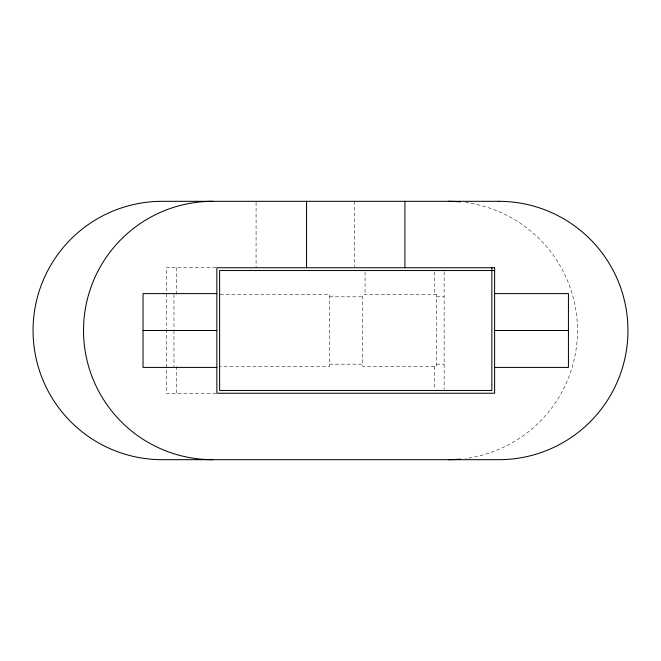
<?xml version="1.0" encoding="UTF-8"?>
<svg xmlns="http://www.w3.org/2000/svg" width="661" height="661" viewBox="0 0 661 661"><rect width="100%" height="100%" fill="white"/><g stroke="black" fill="none" stroke-linecap="round" stroke-linejoin="round"><path stroke-width="0.5" stroke-dasharray="3.31 2.48" d="M215.874 267.755L166.39 267.755L166.39 329.475M220.121 294.509L329.533 294.509L329.533 366.491L220.32 366.491M329.533 296.822L362.757 296.822M436.574 296.822L444.142 296.822M329.533 364.178L362.757 364.178M436.574 364.178L444.142 364.178M215.949 393.245L166.39 393.245L166.39 330.5M444.142 271.762L444.142 389.238M434.269 271.869L434.269 294.509M434.269 366.491L434.269 389.131M365.062 271.869L365.062 294.509M354.453 201.316L354.453 266.73M256.08 202.332L256.08 267.755M176.264 267.755L176.264 294.509M176.264 366.491L176.264 393.245M173.959 294.509L173.959 329.475M173.959 330.5L173.959 366.491M465.493 202.464A129.184 129.184 0 0 1 465.493 458.536M436.574 294.509L362.757 294.509L362.757 366.491L436.574 366.491L436.574 294.509"/><path stroke-width="0.99" d="M494.61 270.523L219.626 270.523L219.626 390.477L491.842 390.477L491.842 267.755M216.858 293.591L143.032 293.591L143.032 367.409L216.858 367.409M494.61 293.591L568.435 293.591L568.435 367.409L494.61 367.409M143.032 330.5L216.858 330.5M494.61 330.5L568.435 330.5M404.92 201.316L404.92 267.755M306.547 201.316L306.547 267.755M460.453 459.114A129.184 129.184 0 0 1 448.298 459.684M448.298 201.316A129.184 129.184 0 0 1 460.453 201.886M212.702 459.684A129.184 129.184 0 0 1 83.517 330.5A129.184 129.184 0 0 1 212.702 201.316M498.766 201.316L162.234 201.316A129.184 129.184 0 0 0 33.05 330.5A129.184 129.184 0 0 0 162.234 459.684L498.766 459.684A129.184 129.184 0 0 0 627.95 330.5A129.184 129.184 0 0 0 498.766 201.316M494.61 267.755L216.858 267.755L216.858 393.245L494.61 393.245L494.61 267.755"/></g></svg>
